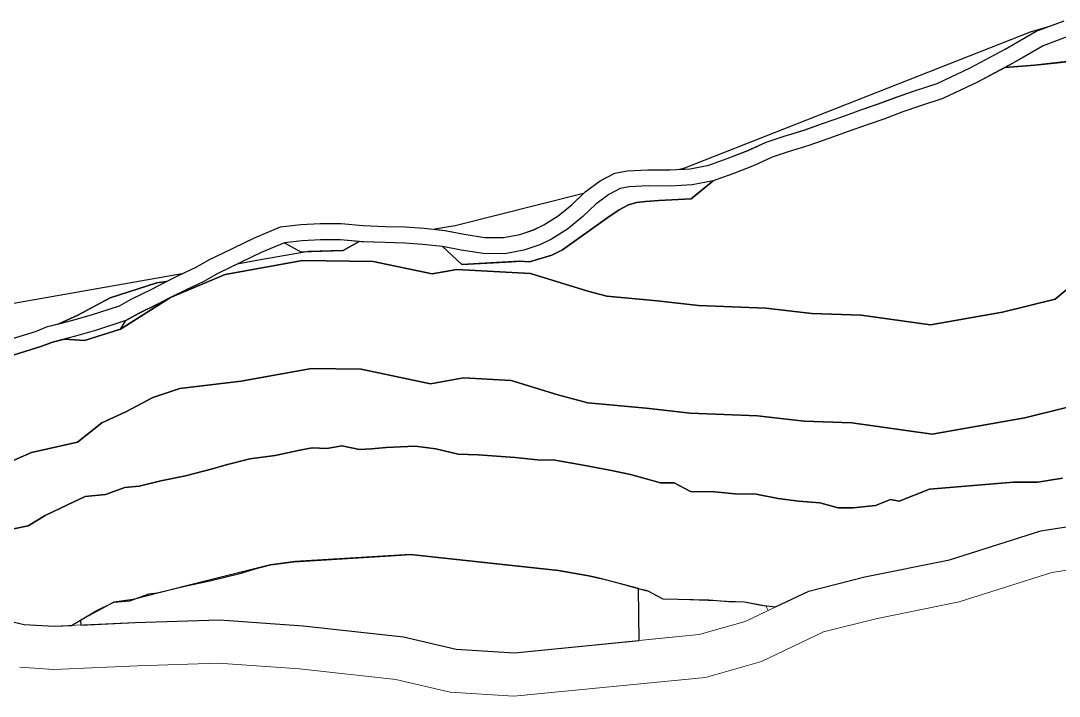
# Model space of a CAD drawing. Header units: millimetres. Extents: x 234550 to 240984, y 469077 to 474234.
# Drawn here: x 235633.4 to 235922.1, y 473724.2 to 473911.9 of the extents above; entities that cross this region are included whole.
import ezdxf

# ---------------------------------------------------------------- set-up
doc = ezdxf.new("R2010")
doc.units = ezdxf.units.MM
for name, color, linetype, lineweight in [('_proposed _Primary_road_Hatch', 7, 'Continuous', 0), ('_proposed OS-2 _hatch', 83, 'Continuous', 0), ('E1', 108, 'Continuous', 30), ('E2', 106, 'Continuous', 30)]:
    doc.layers.add(name, color=color, linetype=linetype, lineweight=lineweight)
doc.layers.add('_Proposed Service-1 hatch', color=210, linetype='Continuous')
doc.layers.add('_proposed Tertiary_road_Hatch', color=252, linetype='Continuous')
doc.layers.add('water', color=140, linetype='Continuous', lineweight=30, true_color=0x00cdfe)

msp = doc.modelspace()

# ---------------------------------------------------------------- linework, layer by layer
at = {"layer": '_proposed _Primary_road_Hatch'}
for points in [[(235621.64, 473747.03), (235634.35, 473744.15), (235642.72, 473743.63), (235665.25, 473744.62), (235688.65, 473745.4), (235711.91, 473743.75), (235739.8, 473740.66), (235754.4, 473737.23), (235770.69, 473736.2), (235821.97, 473741.34), (235834.75, 473744.97), (235852.45, 473753.39), (235868.08, 473757.34), (235891.58, 473762.12), (235917, 473770.17), (235950.48, 473775.43)], [(235951.56, 473763.46), (235919.98, 473758.52), (235894.26, 473750.42), (235871.11, 473745.71), (235856.58, 473742.09), (235839.34, 473733.83), (235823.71, 473729.4), (235770.51, 473724.17), (235752.79, 473725.3), (235737.69, 473728.82), (235710.9, 473731.79), (235688.24, 473733.4), (235665.82, 473732.63), (235642.64, 473731.61), (235633.15, 473732.21)]]:
    msp.add_lwpolyline(points, dxfattribs=at)
at = {"layer": '_proposed OS-2 _hatch'}
msp.add_lwpolyline([(235840.56, 473749.31), (235834.6, 473750.37), (235811.9, 473751.2), (235807.52, 473753.51), (235805.12, 473754.14), (235805.31, 473739.67), (235821.97, 473741.34), (235834.75, 473744.97), (235841.17, 473748.02)], close=True, dxfattribs=at)
at = {"layer": '_Proposed Service-1 hatch'}
msp.add_lwpolyline([(235805.12, 473754.14), (235794.17, 473756.97), (235791.3, 473757.6), (235790.16, 473757.8), (235782.93, 473759.09), (235741.73, 473763.58), (235709.65, 473761.6), (235702.8, 473760.67), (235679.89, 473754.95), (235664.65, 473751.05), (235659.29, 473750.28), (235650.03, 473745.34), (235650.09, 473743.95), (235665.25, 473744.62), (235688.65, 473745.4), (235711.91, 473743.75), (235739.8, 473740.66), (235754.4, 473737.23), (235770.69, 473736.2), (235805.31, 473739.67)], close=True, dxfattribs=at)
at = {"layer": '_proposed Tertiary_road_Hatch'}
for points in [[(235628.66, 473822.9), (235637.48, 473825.59), (235640.82, 473826.92), (235647.48, 473828.57), (235653.09, 473830.2), (235660.82, 473832.72), (235664.07, 473834.54), (235669.82, 473837.36), (235672.97, 473838.98), (235677.59, 473841.26), (235682.19, 473843.44), (235685.91, 473845.54), (235689.6, 473847.36), (235698.4, 473851.62), (235705.58, 473854.63), (235711.27, 473855.29), (235716.65, 473855.56), (235722.48, 473855.53), (235728.45, 473854.98), (235734.84, 473854.78), (235740.27, 473854.61), (235745.59, 473854.27), (235751.33, 473853.65), (235756.66, 473852.62), (235762.3, 473851.68), (235767.6, 473851.65), (235772.12, 473852.49), (235775.98, 473853.85), (235778.8, 473855.17), (235782.77, 473857.68), (235786.64, 473860.87), (235790.31, 473864.38), (235794.44, 473867.44), (235798.51, 473869.57), (235801.95, 473870.21), (235807.68, 473870.53), (235813.84, 473870.45), (235819.48, 473870.76), (235824.65, 473871.79), (235829.78, 473873.6), (235835.54, 473875.86), (235840.6, 473878.16), (235845.6, 473879.88), (235851.12, 473881.53), (235856.56, 473883.42), (235861.89, 473885.36), (235867.21, 473887.22), (235871.78, 473888.82), (235877.07, 473890.79), (235881.8, 473892.49), (235888.11, 473894.52), (235897.3, 473898.84), (235907.03, 473904.06), (235915.66, 473909.01), (235923.42, 473911.93)], [(235917.58, 473904.92), (235909.21, 473900.12), (235899.32, 473894.82), (235889.76, 473890.32), (235883.25, 473888.23), (235878.62, 473886.57), (235873.31, 473884.58), (235868.7, 473882.97), (235863.4, 473881.12), (235858.07, 473879.18), (235852.51, 473877.25), (235846.98, 473875.59), (235842.27, 473873.97), (235837.3, 473871.72), (235831.35, 473869.38), (235825.85, 473867.44)], [(235706.73, 473850.23), (235700.25, 473847.51), (235691.58, 473843.32), (235688.02, 473841.56), (235684.26, 473839.44), (235679.55, 473837.21), (235674.99, 473834.96), (235671.83, 473833.34), (235666.16, 473830.56), (235662.63, 473828.58), (235666.16, 473830.56), (235671.83, 473833.34), (235674.99, 473834.96)], [(235750.66, 473849.19), (235745.21, 473849.78), (235740.05, 473850.11), (235734.69, 473850.28), (235728.17, 473850.49), (235722.27, 473851.03)], [(235645.58, 473823.46), (235651.16, 473823.06), (235661.11, 473826.17), (235662.63, 473828.58), (235654.42, 473825.9), (235648.64, 473824.22), (235642.19, 473822.62), (235638.96, 473821.34), (235630.05, 473818.62)]]:
    msp.add_lwpolyline(points, dxfattribs=at)
for points in [[(235907.05, 473898.96), (235915.3, 473899.56), (235922.42, 473900.35), (235930.74, 473901.32), (235938.54, 473902.08), (235945.41, 473903.15), (235957.75, 473904.85), (235952.51, 473905.36), (235946.46, 473906.27), (235938.29, 473907.75), (235930.59, 473908.15), (235924.46, 473907.51), (235917.58, 473904.92), (235911.66, 473901.56), (235909.21, 473900.12)], [(235750.66, 473849.19), (235755.99, 473844.17), (235769.88, 473844.96), (235772.13, 473845.08), (235774.86, 473844.93), (235781.02, 473846.8), (235784.02, 473848.27), (235790.47, 473852.92), (235796.6, 473857.26), (235799.75, 473859.4), (235802.32, 473860.77), (235804.59, 473861.37), (235807.08, 473861.67), (235810.79, 473861.94), (235819.74, 473862.44), (235825.85, 473867.44), (235820.05, 473866.28), (235813.93, 473865.95), (235807.77, 473866.03), (235802.49, 473865.73), (235800, 473865.27), (235796.84, 473863.61), (235793.22, 473860.94), (235789.63, 473857.5), (235785.42, 473854.03), (235780.97, 473851.22), (235777.69, 473849.68), (235773.28, 473848.13), (235768, 473847.14), (235761.92, 473847.19), (235755.86, 473848.19)], [(235706.73, 473850.23), (235711.24, 473847.71), (235723.07, 473848.04), (235727.48, 473850.55), (235722.27, 473851.03), (235716.75, 473851.06), (235711.65, 473850.8)]]:
    msp.add_lwpolyline(points, close=True, dxfattribs=at)
at = {"layer": 'E1'}
for points in [[(235897.33, 473898.84), (235907.06, 473904.06), (235915.68, 473909), (235918.73, 473910.15), (235913.96, 473908.74), (235817.93, 473870.95), (235816.49, 473870.59), (235819.51, 473870.75), (235824.68, 473871.79), (235829.81, 473873.6), (235835.57, 473875.86), (235840.63, 473878.16), (235845.63, 473879.88), (235851.15, 473881.53), (235856.59, 473883.42), (235861.91, 473885.36), (235867.24, 473887.22), (235871.81, 473888.81), (235877.1, 473890.79), (235881.83, 473892.49), (235888.14, 473894.52)], [(235778.83, 473855.17), (235782.8, 473857.68), (235786.67, 473860.87), (235789.84, 473863.91), (235754.12, 473854.96), (235748.46, 473853.96), (235751.36, 473853.65), (235756.68, 473852.62), (235762.33, 473851.68), (235767.63, 473851.64), (235772.14, 473852.48), (235776.01, 473853.85)], [(235664.07, 473834.54), (235669.82, 473837.36), (235672.97, 473838.98), (235673.91, 473839.44), (235671.23, 473839.12), (235658.23, 473834.95), (235649.28, 473830.08), (235644.01, 473827.71), (235647.48, 473828.57), (235653.09, 473830.2), (235660.82, 473832.72)]]:
    msp.add_lwpolyline(points, close=True, dxfattribs=at)
for points in [[(235930.74, 473901.32), (235915.3, 473899.56), (235907.05, 473898.96), (235899.32, 473894.82), (235889.76, 473890.32), (235883.25, 473888.23), (235878.62, 473886.57), (235873.31, 473884.58), (235868.7, 473882.97), (235863.4, 473881.12), (235858.07, 473879.18), (235852.51, 473877.25), (235846.98, 473875.59), (235842.27, 473873.97), (235837.3, 473871.72), (235831.35, 473869.38), (235825.85, 473867.44), (235819.74, 473862.44), (235810.79, 473861.94), (235807.08, 473861.67), (235804.59, 473861.37), (235802.32, 473860.77), (235799.75, 473859.38), (235796.6, 473857.26), (235784.02, 473848.27), (235781.02, 473846.8), (235774.86, 473844.93), (235772.13, 473845.08), (235755.99, 473844.17), (235750.66, 473849.19), (235745.21, 473849.78), (235740.05, 473850.11), (235734.69, 473850.28), (235728.67, 473850.47), (235727.48, 473850.55), (235723.07, 473848.04), (235713.36, 473847.77), (235700.08, 473845.43), (235693.57, 473844.28), (235691.58, 473843.32), (235688.02, 473841.56), (235684.26, 473839.44), (235679.55, 473837.21), (235674.99, 473834.96), (235690.21, 473841.39), (235711.69, 473845.33), (235731.41, 473845.04), (235747.78, 473841.56), (235754.64, 473842.81), (235775.06, 473841.67), (235791.01, 473836.76), (235796.28, 473835.35), (235810.34, 473834.11), (235821.83, 473832.74), (235840.52, 473832.03), (235853.35, 473830.55), (235867.01, 473830.12), (235886.28, 473827.39), (235906.3, 473830.91), (235920.94, 473834.56), (235925.35, 473838.28)], [(235925.35, 473838.28), (235920.94, 473834.56), (235906.3, 473830.91), (235886.28, 473827.39), (235867.01, 473830.12), (235853.35, 473830.55), (235840.52, 473832.03), (235821.83, 473832.74), (235810.34, 473834.11), (235796.28, 473835.35), (235791.01, 473836.76), (235775.06, 473841.67), (235754.64, 473842.81), (235747.78, 473841.56), (235731.41, 473845.04), (235711.69, 473845.33), (235690.21, 473841.39), (235674.99, 473834.96), (235661.11, 473826.17), (235651.16, 473823.06), (235645.58, 473823.46), (235642.19, 473822.62), (235638.96, 473821.34), (235630.05, 473818.62)], [(235604.9, 473806.79), (235610.98, 473809.71), (235616.7, 473813.02), (235622.4, 473815.98), (235630.05, 473818.62), (235638.96, 473821.34), (235642.19, 473822.62), (235645.58, 473823.46), (235651.16, 473823.06), (235661.11, 473826.17), (235674.99, 473834.96)], [(235628.8, 473788.62), (235636.44, 473791.96), (235649.18, 473794.8), (235655.97, 473800.2), (235662.62, 473803.18), (235670.1, 473807.25), (235677.65, 473809.68), (235694.7, 473811.72), (235714.19, 473815.29), (235728.04, 473815.08), (235747.34, 473810.98), (235756.52, 473812.66), (235769.73, 473811.92), (235782.72, 473807.92), (235791.05, 473805.69), (235807.25, 473804.27), (235819.47, 473802.81), (235838.23, 473802.09), (235851.16, 473800.61), (235864.42, 473800.19), (235886.79, 473797.02), (235912.54, 473801.55), (235934.98, 473807.14)], [(235922.97, 473784.75), (235916.09, 473783.67), (235909.38, 473783.69), (235886.01, 473781.72), (235877.58, 473778.4), (235875.14, 473778.82), (235870.98, 473777.15), (235864.8, 473776.51), (235860.62, 473776.57), (235855.54, 473777.91), (235849.64, 473778.38), (235843.96, 473779.12), (235837.79, 473780.3), (235831.92, 473780.44), (235826.3, 473780.95), (235819.6, 473781.07), (235815.04, 473783.48), (235811.26, 473783.5), (235807.24, 473784.62), (235802.9, 473785.77), (235797.11, 473787.03), (235789.7, 473788.35), (235781.38, 473789.86), (235777.92, 473789.78), (235770.86, 473790.55), (235760.51, 473791.27), (235755.04, 473791.48), (235748.77, 473792.89), (235743.03, 473793.69), (235734.97, 473793.27), (235730.87, 473792.93), (235727.57, 473792.79), (235722.65, 473793.73), (235718.51, 473793.04), (235714.44, 473793.2), (235710.97, 473792.6), (235704.16, 473791.11), (235697.04, 473790.16), (235690.5, 473788.47), (235686.74, 473787.34), (235679.23, 473785.47), (235672.31, 473784.01), (235666.34, 473782.53), (235662.36, 473782.16), (235657, 473780.2), (235651.35, 473779.65), (235646.41, 473777.37), (235640.22, 473774.41), (235635.45, 473771.57), (235631.42, 473770.71)], [(235922.97, 473784.75), (235916.09, 473783.67), (235909.38, 473783.69), (235886.01, 473781.72), (235877.58, 473778.4), (235875.14, 473778.82), (235870.98, 473777.15), (235864.8, 473776.51), (235860.62, 473776.57), (235855.54, 473777.91), (235849.64, 473778.38), (235843.96, 473779.12), (235837.79, 473780.3), (235831.92, 473780.44), (235826.3, 473780.95), (235819.6, 473781.07), (235815.04, 473783.48), (235811.26, 473783.5), (235807.24, 473784.62), (235802.9, 473785.77), (235797.11, 473787.03), (235789.7, 473788.35), (235781.38, 473789.86), (235777.92, 473789.78), (235770.86, 473790.55), (235760.51, 473791.27), (235755.04, 473791.48), (235748.77, 473792.89), (235743.03, 473793.69), (235734.97, 473793.27), (235730.87, 473792.93), (235727.57, 473792.79), (235722.65, 473793.73), (235718.51, 473793.04), (235714.44, 473793.2), (235710.97, 473792.6), (235704.16, 473791.11), (235697.04, 473790.16), (235690.5, 473788.47), (235686.74, 473787.34), (235679.23, 473785.47), (235672.31, 473784.01), (235666.34, 473782.53), (235662.36, 473782.16), (235657, 473780.2), (235651.35, 473779.65), (235646.41, 473777.37), (235640.22, 473774.41), (235635.45, 473771.57), (235631.42, 473770.71)], [(235621.64, 473747.03), (235634.35, 473744.15), (235642.72, 473743.63), (235647.52, 473743.84), (235654.4, 473747.94), (235659.29, 473750.28), (235663.72, 473750.71), (235669.02, 473752.65), (235671.37, 473752.87), (235679.03, 473754.77), (235685.95, 473756.23), (235694.69, 473758.4), (235698.59, 473759.58), (235702.8, 473760.67), (235709.35, 473761.54), (235737.69, 473763.33), (235741.73, 473763.58), (235768.2, 473760.66), (235776.88, 473759.75), (235782.93, 473759.09), (235784.38, 473758.83), (235791.3, 473757.6), (235795.85, 473756.61), (235799.35, 473755.67), (235807.09, 473753.52), (235807.52, 473753.51), (235811.9, 473751.2), (235824.67, 473750.97), (235830.2, 473750.47), (235834.6, 473750.37), (235839.21, 473749.49), (235843.17, 473748.97), (235852.45, 473753.39), (235868.08, 473757.34), (235891.58, 473762.12), (235917, 473770.17), (235950.48, 473775.43)], [(235621.64, 473747.03), (235634.35, 473744.15), (235642.72, 473743.63), (235647.52, 473743.84), (235654.4, 473747.94), (235659.29, 473750.28), (235663.72, 473750.71), (235669.02, 473752.65), (235671.37, 473752.87), (235679.03, 473754.77), (235685.95, 473756.23), (235694.69, 473758.4), (235698.59, 473759.58), (235702.8, 473760.67), (235709.35, 473761.54), (235737.69, 473763.33), (235741.73, 473763.58), (235768.2, 473760.66), (235776.88, 473759.75), (235782.93, 473759.09), (235784.38, 473758.83), (235791.3, 473757.6), (235795.85, 473756.61), (235799.35, 473755.67), (235807.09, 473753.52), (235807.52, 473753.51), (235811.9, 473751.2), (235824.67, 473750.97), (235830.2, 473750.47), (235834.6, 473750.37), (235839.21, 473749.49), (235843.17, 473748.97), (235852.45, 473753.39), (235868.08, 473757.34), (235891.58, 473762.12), (235917, 473770.17), (235950.48, 473775.43)]]:
    msp.add_lwpolyline(points, dxfattribs=at)
at = {"layer": 'E2'}
msp.add_lwpolyline([(235640.82, 473826.92), (235644.01, 473827.71), (235649.28, 473830.08), (235658.23, 473834.95), (235671.23, 473839.12), (235673.91, 473839.44), (235677.59, 473841.26), (235678.27, 473841.58), (235594.49, 473826.81), (235594.13, 473820.25), (235589.7, 473811.48), (235589.46, 473811.24, 0.56379), (235590.29, 473807.92), (235590.7, 473807.79), (235595.52, 473808.15), (235599.94, 473809.47), (235603.39, 473811.04), (235608.87, 473813.69), (235614.53, 473816.97), (235620.62, 473820.13), (235628.66, 473822.9), (235637.48, 473825.59)], format="xyb", close=True, dxfattribs=at)
at = {"layer": 'water'}
for points in [[(235934.98, 473807.14), (235912.54, 473801.55), (235886.79, 473797.02), (235864.42, 473800.19), (235851.16, 473800.61), (235838.23, 473802.09), (235819.47, 473802.81), (235807.25, 473804.27), (235791.05, 473805.69), (235782.72, 473807.92), (235769.73, 473811.92), (235756.52, 473812.66), (235747.34, 473810.98), (235728.04, 473815.08), (235714.19, 473815.29), (235694.7, 473811.72), (235677.65, 473809.68), (235670.1, 473807.25), (235662.62, 473803.18), (235655.97, 473800.2), (235649.18, 473794.8), (235636.44, 473791.96), (235628.8, 473788.62)], [(235631.42, 473770.71), (235635.45, 473771.57), (235640.22, 473774.41), (235646.41, 473777.37), (235651.35, 473779.65), (235657, 473780.2), (235662.36, 473782.16), (235666.34, 473782.53), (235672.31, 473784.01), (235679.23, 473785.47), (235686.74, 473787.34), (235690.5, 473788.47), (235697.04, 473790.16), (235704.16, 473791.11), (235710.97, 473792.6), (235714.44, 473793.2), (235718.51, 473793.04), (235722.65, 473793.73), (235727.57, 473792.79), (235730.87, 473792.93), (235734.97, 473793.27), (235743.03, 473793.69), (235748.77, 473792.89), (235755.04, 473791.48), (235760.51, 473791.27), (235770.86, 473790.55), (235777.92, 473789.78), (235781.38, 473789.86), (235789.7, 473788.35), (235797.11, 473787.03), (235802.9, 473785.77), (235807.24, 473784.62), (235811.26, 473783.5), (235815.04, 473783.48), (235819.6, 473781.07), (235826.3, 473780.95), (235831.92, 473780.44), (235837.79, 473780.3), (235843.96, 473779.12), (235849.64, 473778.38), (235855.54, 473777.91), (235860.62, 473776.57), (235864.8, 473776.51), (235870.98, 473777.15), (235875.14, 473778.82), (235877.58, 473778.4), (235886.01, 473781.72), (235909.38, 473783.69), (235916.09, 473783.67), (235922.97, 473784.75)]]:
    msp.add_lwpolyline(points, dxfattribs=at)

doc.saveas('drawing.dxf')
